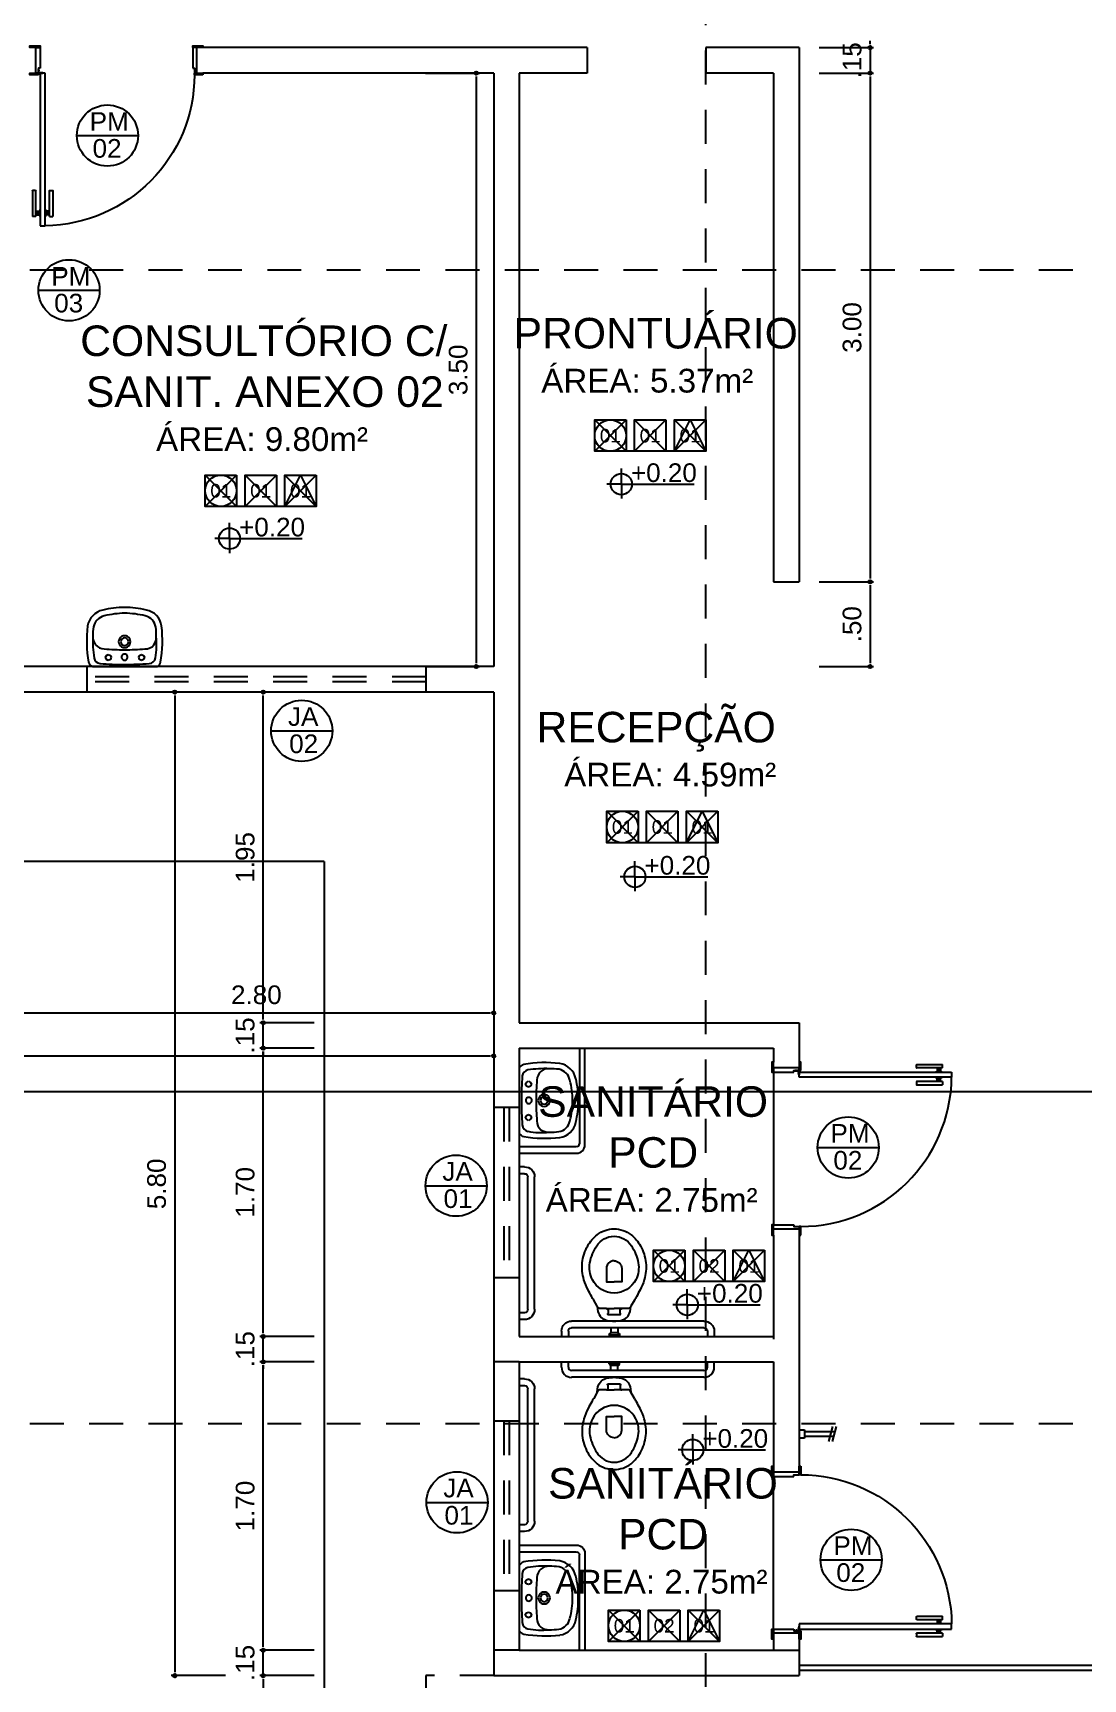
# Model space of a CAD drawing. Header units: millimetres. Extents: x 2125 to 3408, y 1171 to 1686.
# Drawn here: x 2437.74 to 2443.93, y 1439.18 to 1448.89 of the extents above; entities that cross this region are included whole.
import ezdxf
from ezdxf.enums import TextEntityAlignment as Align

# ---------------------------------------------------------------- set-up
doc = ezdxf.new("R2010")
doc.units = ezdxf.units.MM
doc.linetypes.add('CONTORNO_QUADRO_T', pattern=[0.35, 0.2, -0.15])
for name, color, linetype in [('at_Entity', 7, 'Continuous'), ('barras acess', 7, 'Continuous'), ('CALÇADA', 252, 'Continuous'), ('cotas', 7, 'Continuous'), ('ESQUADRIA', 3, 'Continuous'), ('ESQUADRIAS', 7, 'Continuous'), ('JANELA2', 1, 'Continuous'), ('Layout_Equipamentos', 7, 'Continuous'), ('linha de corte', 1, 'Continuous'), ('PAREDE', 4, 'Continuous'), ('SAN', 7, 'Continuous'), ('soleira piso', 7, 'Continuous'), ('TEXTO01', 7, 'Continuous'), ('TEXTO02', 3, 'Continuous'), ('TEXTO03', 2, 'Continuous'), ('TEXTO_ESP_FORRO', 62, 'Continuous'), ('TEXTO_ESP_PAREDES', 10, 'Continuous'), ('TEXTO_ESP_PISO', 150, 'Continuous')]:
    doc.layers.add(name, color=color, linetype=linetype)
doc.styles.add('ARIAL', font='sanss___.ttf')
doc.styles.add('ROMANS', font='arial.ttf')
doc.styles.get("Standard").update_dxf_attribs({"font": 'arial.ttf'})
doc.styles.add('TEXTO1', font='swissko.ttf', dxfattribs={"width": 0.6, "height": 0.1})
doc.dimstyles.new('ESCALA75', dxfattribs={"dimtxt": 0.11, "dimasz": 0.02, "dimexe": 0.02, "dimexo": 0.04, "dimgap": 0.05, "dimtad": 1, "dimzin": 4, "dimdsep": 46, "dimtxsty": 'ROMANS', "dimblk1": 'PPC', "dimblk2": 'PPC', "dimsah": 1, "dimcen": 0.02, "dimclrd": 7, "dimclre": 7, "dimclrt": 3, "dimazin": 1, "dimtfac": 1, "dimtix": 1, "dimtmove": 0, "dimatfit": 3, "dimldrblk": 'PPC', "dimfxl": 0, "dimtolj": 1, "dimtzin": 12, "dimarcsym": 0})

# ---------------------------------------------------------------- blocks, each defined once
blk = doc.blocks.new('P90_02')
at = {"layer": 'ESQUADRIAS', "color": 2}
for p, q in [((0.025, 0.075), (0.025, 0.975)), ((0.025, 0.975), (0.055, 0.975)), ((0.055, 0.975), (0.055, 0.075)), ((0.055, 0.075), (0.025, 0.075))]:
    blk.add_line(p, q, dxfattribs=at)
at = {"layer": 'ESQUADRIAS', "color": 3, "linetype": 'Continuous'}
for p, q in [((-0.02, 0.7698), (-0.02, 0.9215)), ((0, 0.9215), (0, 0.7698)), ((0.023, 0.88), (0.023, 0.92)), ((0.057, 0.88), (0.057, 0.92)), ((0.08, 0.9215), (0.08, 0.7698)), ((0.1, 0.7698), (0.1, 0.9215)), ((-0.0035, 0.7668), (-0.0175, 0.7668)), ((0.0835, 0.7668), (0.0975, 0.7668))]:
    blk.add_line(p, q, dxfattribs=at)
at = {"layer": 'ESQUADRIAS', "color": 3}
for p, q in [((0, 0.9215), (-0.02, 0.9215)), ((0, 0.91), (0.023, 0.91)), ((0, 0.9), (0.023, 0.9)), ((0, 0.89), (0.023, 0.89)), ((0.023, 0.92), (0.025, 0.92)), ((0.023, 0.88), (0.025, 0.88)), ((0.057, 0.92), (0.055, 0.92)), ((0.057, 0.88), (0.055, 0.88)), ((0.08, 0.91), (0.057, 0.91)), ((0.08, 0.9), (0.057, 0.9)), ((0.08, 0.89), (0.057, 0.89)), ((0.08, 0.9215), (0.1, 0.9215))]:
    blk.add_line(p, q, dxfattribs=at)
at = {"layer": 'ESQUADRIAS'}
for p, q in [((0.0165, 0.0585), (0.0165, 0.0615)), ((0.0315, 0.0735), (0.0285, 0.0735))]:
    blk.add_line(p, q, dxfattribs=at)
at = {"layer": 'ESQUADRIAS', "color": 3}
for points in [[(0.015, 0.085), (-0.035, 0.085), (-0.035, 0.075), (0.015, 0.075)], [(0.985, 0.085), (0.935, 0.085), (0.935, 0.075), (0.985, 0.075)], [(0.025, -0.075), (0, -0.075), (-0.035, -0.075), (-0.035, -0.085), (0.025, -0.085)], [(0.985, -0.075), (0.925, -0.075), (0.925, -0.085), (0.985, -0.085)]]:
    blk.add_lwpolyline(points, close=True, dxfattribs=at)
at = {"layer": 'ESQUADRIAS', "color": 2}
for points in [[(0.025, 0.045), (0.015, 0.045), (0.015, 0.075), (0, 0.075), (0, -0.075), (0.025, -0.075)], [(0.925, 0.045), (0.935, 0.045), (0.935, 0.075), (0.95, 0.075), (0.95, -0.075), (0.925, -0.075)]]:
    blk.add_lwpolyline(points, close=True, dxfattribs=at)
at = {"layer": 'ESQUADRIAS', "color": 1}
for points in [[(0.016, 0.0705, -0.236068), (0.015, 0.0725), (0.015, 0.07), (0.015, 0.05), (0.016, 0.05)], [(0.0195, 0.074, 0.236068), (0.0175, 0.075), (0.02, 0.075), (0.04, 0.075), (0.04, 0.074)]]:
    blk.add_lwpolyline(points, format="xyb", close=True, dxfattribs=at)
at = {"layer": 'ESQUADRIAS'}
for points in [[(0.0173, 0.0625), (0.0165, 0.0615), (0.016, 0.0615)], [(0.0173, 0.0575), (0.0165, 0.0585), (0.016, 0.0585)], [(0.0173, 0.0596), (0.0175, 0.0596), (0.0175, 0.0575), (0.0173, 0.0575), (0.0173, 0.0625), (0.0175, 0.0625), (0.0175, 0.0604), (0.0173, 0.0604)], [(0.0275, 0.0727), (0.0285, 0.0735), (0.0285, 0.074)], [(0.0304, 0.0727), (0.0304, 0.0725), (0.0325, 0.0725), (0.0325, 0.0727), (0.0275, 0.0727), (0.0275, 0.0725), (0.0296, 0.0725), (0.0296, 0.0727)], [(0.0325, 0.0727), (0.0315, 0.0735), (0.0315, 0.074)]]:
    blk.add_lwpolyline(points, dxfattribs=at)
at = {"layer": 'ESQUADRIAS', "color": 1}
blk.add_circle((0.0175, 0.0725), 0.0025, dxfattribs=at)
at = {"layer": 'ESQUADRIAS'}
blk.add_arc((0.0429, 0.083), 0.8921, 0.12949, 89.22311, dxfattribs=at)
at = {"layer": 'ESQUADRIAS', "color": 3, "linetype": 'Continuous'}
for centre, start, end in [((-0.017, 0.7698), 180, 260.53768), ((-0.003, 0.7698), 260.53768, 360), ((0.083, 0.7698), 180, 279.46232), ((0.097, 0.7698), 279.46232, 0)]:
    blk.add_arc(centre, 0.003, start, end, dxfattribs=at)
blk = doc.blocks.new('new block5')
at = {"layer": 'barras acess', "color": 0}
for p, q in [((-0.3905, 0.04), (0.3905, 0.04)), ((-0.3905, 0), (0.3905, 0)), ((-0.4517, -0.0201), (-0.4517, -0.0508)), ((-0.4117, -0.0201), (-0.4117, -0.0508)), ((0.4083, -0.0201), (0.4083, -0.0508)), ((0.4483, -0.0201), (0.4483, -0.0508))]:
    blk.add_line(p, q, dxfattribs=at)
for centre, radius, start, end in [((-0.3917, -0.02), 0.06, 88.8662, 180.13399), ((-0.3915, -0.0201), 0.0201, 87.11376, 179.94862), ((0.3905, -0.0177), 0.0579, 357.61855, 90.9862), ((0.3904, -0.0181), 0.0181, 353.53622, 89.50802)]:
    blk.add_arc(centre, radius, start, end, dxfattribs=at)
blk = doc.blocks.new('P-9-S')
at = {"layer": 'SAN'}
for points in [[(0.0994, -0.1428, -0.047116), (0.0993, -0.1423), (0.0948, -0.1131, 0.305161), (0.04, -0.06, 0.049506), (0, -0.056, 0.049506), (-0.04, -0.06, 0.305161), (-0.0948, -0.1131), (-0.0993, -0.1423, -0.047116), (-0.0994, -0.1428)], [(0.045, -0.13, -0.414214), (0.035, -0.12), (0.035, -0.107, -0.226163), (0.0376, -0.1016, 0.733322), (0.035, -0.095), (0, -0.095), (-0.035, -0.095, 0.733322), (-0.0376, -0.1016, -0.226163), (-0.035, -0.107), (-0.035, -0.12, -0.414214), (-0.045, -0.13)], [(0.045, -0.13), (0.0805, -0.13, -0.269143), (0.0978, -0.1401), (0.0994, -0.1428, 0.044891), (0.0997, -0.1433), (0.12, -0.18, -0.036783), (0.132, -0.2, -0.0196), (0.153, -0.24, -0.056836), (0.178, -0.3, -0.089116), (0.188, -0.4, -0.095425), (0.1555, -0.5, -0.091656), (0.1, -0.5655, -0.16072), (0, -0.6, -0.16072), (-0.1, -0.5655, -0.091656), (-0.1555, -0.5, -0.095425), (-0.188, -0.4, -0.089116), (-0.178, -0.3, -0.056836), (-0.153, -0.24, -0.0196), (-0.132, -0.2, -0.036783), (-0.12, -0.18), (-0.0997, -0.1433, 0.044891), (-0.0994, -0.1428), (-0.0978, -0.1401, -0.269143), (-0.0805, -0.13), (-0.045, -0.13)], [(0, -0.412, -0.394755), (-0.045, -0.368), (-0.045, -0.288), (0, -0.288)], [(0, -0.412, 0.394755), (0.045, -0.368), (0.045, -0.288), (0, -0.288)]]:
    blk.add_lwpolyline(points, format="xyb", dxfattribs=at)
for points in [[(-0.045, -0.13), (-0.0001, -0.13)], [(0.045, -0.13), (0.0001, -0.13)]]:
    blk.add_lwpolyline(points, dxfattribs=at)
blk.add_lwpolyline([(-0.128, -0.3, -0.278895), (0, -0.2215, -0.278895), (0.128, -0.3, -0.167831), (0.1425, -0.4, -0.098952), (0.102, -0.5, -0.247323), (0, -0.557, -0.247323), (-0.102, -0.5, -0.098952), (-0.1425, -0.4, -0.167831)], format="xyb", close=True, dxfattribs=at)
at = {"flags": 3}
blk.add_attdef('CODIGO', text='', height=0.024, dxfattribs=at).set_placement((0, 0), align=Align.MIDDLE)
blk = doc.blocks.new('new block6')
at = {"layer": 'at_Entity', "color": 0}
for p, q in [((-0.0318, -0.0106), (-0.0318, 0)), ((0.0299, -0.0085), (0.0299, 0)), ((0.0299, -0.0085), (-0.0318, -0.0085)), ((-0.0213, -0.0508), (-0.0213, -0.0212)), ((0.0187, -0.0212), (-0.0213, -0.0212)), ((0.0187, -0.0508), (0.0187, -0.0212))]:
    blk.add_line(p, q, dxfattribs=at)
for centre, radius, start, end in [((-0.0183, -0.0079), 0.0136, 186.96647, 257.5809), ((0.0161, -0.0076), 0.0138, 280.9359, 356.44432)]:
    blk.add_arc(centre, radius, start, end, dxfattribs=at)
blk = doc.blocks.new('new block7')
at = {"layer": 'Layout_Equipamentos'}
for p, q in [((0, 0.0508), (0.0317, 0.0508)), ((0.0317, 0), (0, 0)), ((0.0317, 0.0508), (0.0317, 0)), ((0.0317, 0.0402), (0.2116, 0.0402)), ((0.2053, 0.0106), (0.0317, 0.0106)), ((0.1756, -0.019), (0.1989, 0.0698)), ((0.1968, -0.019), (0.2201, 0.0698))]:
    blk.add_line(p, q, dxfattribs=at)
blk = doc.blocks.new('PPC')
at = {"color": 2}
blk.add_circle((0, 0), 0.5, dxfattribs=at)
blk = doc.blocks.new('*D873')
at = {"layer": 'cotas', "color": 7, "lineweight": -2, "transparency": 16777216}
for p, q in [((2439.0985, 1439.3706), (2439.0985, 1439.3906)), ((2439.3985, 1439.3506), (2439.0785, 1439.3506)), ((2439.0985, 1439.2006), (2439.0985, 1439.3506)), ((2439.3985, 1439.2006), (2439.0785, 1439.2006)), ((2439.0985, 1439.1806), (2439.0985, 1439.1606))]:
    blk.add_line(p, q, dxfattribs=at)
at = {"layer": 'DEFPOINTS', "color": 0, "transparency": 16777216}
for p in [(2439.0985, 1439.3506), (2440.1002, 1439.3506), (2439.9502, 1439.2006)]:
    blk.add_point(p, dxfattribs=at)
at = {"layer": 'cotas', "color": 7, "lineweight": -2, "transparency": 16777216, "xscale": 0.02, "yscale": 0.02, "zscale": 0.02}
for p, rotation in [((2439.0985, 1439.3506), 270), ((2439.0985, 1439.2006), 90)]:
    blk.add_blockref('PPC', p, dxfattribs=dict(at, rotation=rotation))
at = {"layer": 'cotas', "color": 3, "transparency": 16777216, "insert": (2438.9923, 1439.2756), "char_height": 0.11, "attachment_point": 5, "rotation": 90, "style": 'ROMANS'}
blk.add_mtext('\\A1;.15', dxfattribs=at)
blk = doc.blocks.new('*D877')
at = {"layer": 'cotas', "color": 7, "lineweight": -2, "transparency": 16777216}
for p, q in [((2437.6579, 1443.4088), (2437.6579, 1443.0888)), ((2440.4579, 1443.4088), (2440.4579, 1443.0888)), ((2437.6779, 1443.1088), (2440.4379, 1443.1088))]:
    blk.add_line(p, q, dxfattribs=at)
at = {"layer": 'DEFPOINTS', "color": 0, "transparency": 16777216}
for p in [(2437.6579, 1443.9117), (2440.4579, 1443.9117), (2440.4579, 1443.1088)]:
    blk.add_point(p, dxfattribs=at)
at = {"layer": 'cotas', "color": 7, "lineweight": -2, "transparency": 16777216, "xscale": 0.02, "yscale": 0.02, "zscale": 0.02, "rotation": 180}
blk.add_blockref('PPC', (2437.6579, 1443.1088), dxfattribs=at)
at = {"layer": 'cotas', "color": 7, "lineweight": -2, "transparency": 16777216, "xscale": 0.02, "yscale": 0.02, "zscale": 0.02}
blk.add_blockref('PPC', (2440.4579, 1443.1088), dxfattribs=at)
at = {"layer": 'cotas', "color": 3, "transparency": 16777216, "insert": (2439.0579, 1443.2149), "char_height": 0.11, "attachment_point": 5, "style": 'ROMANS'}
blk.add_mtext('\\A1;2.80', dxfattribs=at)
blk = doc.blocks.new('*D879')
at = {"layer": 'cotas', "color": 7, "lineweight": -2, "transparency": 16777216}
for p, q in [((2430.3079, 1443.1551), (2430.3079, 1442.8351)), ((2440.4579, 1443.1551), (2440.4579, 1442.8351)), ((2430.3279, 1442.8551), (2440.4379, 1442.8551))]:
    blk.add_line(p, q, dxfattribs=at)
at = {"layer": 'DEFPOINTS', "color": 0, "transparency": 16777216}
for p in [(2430.3079, 1443.7617), (2440.4579, 1443.7617), (2440.4579, 1442.8551)]:
    blk.add_point(p, dxfattribs=at)
at = {"layer": 'cotas', "color": 7, "lineweight": -2, "transparency": 16777216, "xscale": 0.02, "yscale": 0.02, "zscale": 0.02, "rotation": 180}
blk.add_blockref('PPC', (2430.3079, 1442.8551), dxfattribs=at)
at = {"layer": 'cotas', "color": 7, "lineweight": -2, "transparency": 16777216, "xscale": 0.02, "yscale": 0.02, "zscale": 0.02}
blk.add_blockref('PPC', (2440.4579, 1442.8551), dxfattribs=at)
at = {"layer": 'cotas', "color": 3, "transparency": 16777216, "insert": (2435.3829, 1442.9613), "char_height": 0.11, "attachment_point": 5, "style": 'ROMANS'}
blk.add_mtext('\\A1;10.15', dxfattribs=at)
blk = doc.blocks.new('*D880')
at = {"layer": 'cotas', "color": 7, "lineweight": -2, "transparency": 16777216}
for p, q in [((2438.8763, 1445.0006), (2438.5563, 1445.0006)), ((2438.5763, 1444.9806), (2438.5763, 1439.2206)), ((2438.8763, 1439.2006), (2438.5563, 1439.2006))]:
    blk.add_line(p, q, dxfattribs=at)
at = {"layer": 'DEFPOINTS', "color": 0, "transparency": 16777216}
for p in [(2439.6357, 1445.0006), (2438.5763, 1439.2006), (2439.6357, 1439.2006)]:
    blk.add_point(p, dxfattribs=at)
at = {"layer": 'cotas', "color": 7, "lineweight": -2, "transparency": 16777216, "xscale": 0.02, "yscale": 0.02, "zscale": 0.02}
for p, rotation in [((2438.5763, 1445.0006), 90), ((2438.5763, 1439.2006), 270)]:
    blk.add_blockref('PPC', p, dxfattribs=dict(at, rotation=rotation))
at = {"layer": 'cotas', "color": 3, "transparency": 16777216, "insert": (2438.4701, 1442.1006), "char_height": 0.11, "attachment_point": 5, "rotation": 90, "style": 'ROMANS'}
blk.add_mtext('\\A1;5.80', dxfattribs=at)
blk = doc.blocks.new('*D933')
at = {"layer": 'DEFPOINTS', "color": 0, "transparency": 16777216}
for p in [(2435.7415, 1448.6506), (2435.7415, 1445.1506), (2440.3547, 1445.1506)]:
    blk.add_point(p, dxfattribs=at)
at = {"layer": 'Layout_Equipamentos', "color": 7, "lineweight": -2, "transparency": 16777216}
for p, q in [((2440.0547, 1448.6506), (2440.3747, 1448.6506)), ((2440.3547, 1448.6306), (2440.3547, 1445.1706)), ((2440.0547, 1445.1506), (2440.3747, 1445.1506))]:
    blk.add_line(p, q, dxfattribs=at)
at = {"layer": 'Layout_Equipamentos', "color": 7, "lineweight": -2, "transparency": 16777216, "xscale": 0.02, "yscale": 0.02, "zscale": 0.02}
for p, rotation in [((2440.3547, 1448.6506), 90), ((2440.3547, 1445.1506), 270)]:
    blk.add_blockref('PPC', p, dxfattribs=dict(at, rotation=rotation))
at = {"layer": 'Layout_Equipamentos', "color": 3, "transparency": 16777216, "insert": (2440.2485, 1446.9006), "char_height": 0.11, "attachment_point": 5, "rotation": 90, "style": 'ROMANS'}
blk.add_mtext('\\A1;3.50', dxfattribs=at)
blk = doc.blocks.new('new block8')
at = {"layer": 'at_Entity', "color": 0}
for p, q in [((0, 0), (-0.3388, 0)), ((0, 0.04), (-0.3372, 0.04))]:
    blk.add_line(p, q, dxfattribs=at)
at = {"layer": 'at_Entity', "color": 7}
for p, q in [((-0.3872, -0.01), (-0.3872, -0.58)), ((-0.3555, -0.58), (-0.3555, -0.0169))]:
    blk.add_line(p, q, dxfattribs=at)
at = {"layer": 'at_Entity'}
blk.add_arc((-0.3372, -0.01), 0.05, 90, 180, dxfattribs=at)
at = {"layer": 'at_Entity', "color": 7}
blk.add_arc((-0.3383, -0.0172), 0.0172, 91.789, 179.08861, dxfattribs=at)
blk = doc.blocks.new('new block12')
at = {"layer": 'at_Entity', "color": 0}
for p, q in [((-0.1904, 0), (0, 0)), ((-0.1143, 0.055), (-0.1079, 0.0656)), ((-0.1079, 0.0423), (-0.1143, 0.055)), ((-0.1079, 0.0656), (-0.0973, 0.0719)), ((-0.0973, 0.036), (-0.1079, 0.0423)), ((-0.0973, 0.0719), (-0.0846, 0.0656)), ((-0.0846, 0.0423), (-0.0973, 0.036)), ((-0.0846, 0.0656), (-0.0804, 0.055)), ((-0.0804, 0.055), (-0.0846, 0.0423)), ((-0.0635, 0), (0.1248, 0)), ((0, 0), (0.1926, 0)), ((0.0825, 0.055), (0.0868, 0.0656)), ((0.0868, 0.0423), (0.0825, 0.055)), ((0.0868, 0.0656), (0.0995, 0.0719)), ((0.0995, 0.036), (0.0868, 0.0423)), ((0.0995, 0.0719), (0.11, 0.0656)), ((0.11, 0.0423), (0.0995, 0.036)), ((0.11, 0.0656), (0.1164, 0.055)), ((0.1164, 0.055), (0.11, 0.0423))]:
    blk.add_line(p, q, dxfattribs=at)
for centre, radius, start, end in [((-0.1037, 0.2192), 0.1175, 102.51398, 169.94425), ((-0.1021, 0.2163), 0.0847, 102.94607, 167.28087), ((-0.0119, -0.1249), 0.4735, 88.69805, 104.42194), ((0.0138, -0.2613), 0.5766, 91.35244, 103.5038), ((0.0099, -0.1255), 0.4741, 75.63679, 91.34148), ((-0.0133, -0.2572), 0.5725, 76.4579, 88.69664), ((0.1052, 0.222), 0.0784, 8.41938, 78.38368), ((0.1075, 0.2249), 0.1107, 7.71962, 79.59246), ((0.5296, 0.1532), 0.7539, 173.41338, 189.69292), ((0.1228, 0.188), 0.311, 171.32208, 181.82646), ((-0.1329, 0.1882), 0.3189, 357.99462, 8.16964), ((-0.5309, 0.1535), 0.7531, 350.27914, 6.57653), ((0.4249, 0.1494), 0.6136, 177.32306, 189.24154), ((-0.1166, 0.1739), 0.0716, 176.60246, 219.59969), ((-0.1209, 0.1714), 0.0667, 220.34381, 269.44866), ((0.0021, 1.5743), 1.4748, 265.18956, 269.93912), ((-0.0011, 0.1471), 0.0349, 150.00315, 209.99685), ((-0.0011, 0.1471), 0.0349, 90, 149.99293), ((-0.0011, 0.1471), 0.0349, 209.99676, 269.99928), ((-0.0011, 0.1471), 0.0222, 90, 180), ((-0.0011, 0.1471), 0.0222, 180, 270), ((-0.0011, 0.1471), 0.0349, 29.99676, 89.99928), ((-0.0011, 0.1471), 0.0222, 360, 90), ((-0.0011, 0.1471), 0.0222, 270.00968, 360), ((-0.0011, 0.1471), 0.0349, 270, 329.99293), ((-0.001, 1.4521), 1.3526, 270.02076, 275.09507), ((-0.0011, 0.1471), 0.0349, 330.00315, 29.99685), ((0.1226, 0.1679), 0.0631, 266.77318, 320.7547), ((0.1078, 0.1732), 0.0781, 324.65246, 2.83944), ((-0.2623, 0.1317), 0.4504, 349.78202, 5.79718), ((-0.1647, 0.0446), 0.0522, 200.54167, 238.93005), ((-0.1427, 0.0567), 0.0385, 188.75581, 265.61268), ((-0.0074, 1.7284), 1.7156, 265.3753, 270.21026), ((-0.0011, 0.0561), 0.018, 150.01278, 209.98722), ((-0.0011, 0.0561), 0.018, 90, 150.03984), ((-0.0011, 0.0561), 0.018, 210.01908, 270.03665), ((-0.001, 0.0561), 0.018, 30.01908, 90.03665), ((-0.0011, 0.0561), 0.018, 270, 330.03984), ((-0.0011, 1.8918), 1.879, 270, 274.41438), ((-0.0011, 0.0561), 0.018, 330.01278, 29.98722), ((0.1414, 0.0585), 0.0402, 273.11398, 350.39284), ((0.1736, 0.034), 0.0386, 297.86727, 348.56925)]:
    blk.add_arc(centre, radius, start, end, dxfattribs=at)
blk = doc.blocks.new('Esp_Pis_Par_For_Esc100')
at = {"layer": 'DEFPOINTS'}
for p, q in [((0, 0.37), (0.37, 0)), ((0.37, 0.37), (0, 0)), ((0.47, 0.37), (0.84, 0)), ((0.84, 0.37), (0.47, 0)), ((0.94, 0.37), (1.31, 0)), ((1.31, 0.37), (0.94, 0)), ((0.47, 0), (0.37, 0)), ((0.94, 0), (0.84, 0))]:
    blk.add_line(p, q, dxfattribs=at)
for points in [[(0.37, 0.37), (0.37, 0), (0, 0), (0, 0.37)], [(1.31, 0.37), (1.31, 0), (0.94, 0), (0.94, 0.37)]]:
    blk.add_lwpolyline(points, close=True, dxfattribs=at)
at = {"layer": 'TEXTO_ESP_FORRO'}
blk.add_lwpolyline([(0.94, 0), (1.125, 0.37), (1.31, 0)], close=True, dxfattribs=at)
at = {"layer": 'TEXTO_ESP_PAREDES'}
blk.add_lwpolyline([(0.84, 0.37), (0.84, 0), (0.47, 0), (0.47, 0.37)], close=True, dxfattribs=at)
at = {"layer": 'TEXTO_ESP_PISO'}
blk.add_circle((0.185, 0.185), 0.185, dxfattribs=at)
at = {"layer": 'TEXTO_ESP_FORRO', "color": 3, "linetype": 'ByBlock', "style": 'ARIAL', "text_generation_flag": 6}
blk.add_attdef('FOR', text='', height=0.16, rotation=180, dxfattribs=at).set_placement((1.125, 0.185), align=Align.MIDDLE_CENTER)
at = {"layer": 'TEXTO_ESP_PAREDES', "color": 3, "linetype": 'ByBlock', "ltscale": 0.0001, "style": 'ARIAL', "text_generation_flag": 6}
blk.add_attdef('PAR', text='', height=0.16, rotation=180, dxfattribs=at).set_placement((0.655, 0.185), align=Align.MIDDLE_CENTER)
at = {"layer": 'TEXTO_ESP_PISO', "color": 3, "linetype": 'ByBlock', "style": 'ARIAL', "text_generation_flag": 6}
blk.add_attdef('PIS', text='', height=0.16, rotation=180, dxfattribs=at).set_placement((0.185, 0.185), align=Align.MIDDLE_CENTER)
blk = doc.blocks.new('*D940')
at = {"layer": 'cotas', "color": 7, "lineweight": -2, "transparency": 16777216}
for p, q in [((2439.3985, 1439.2006), (2439.0785, 1439.2006)), ((2439.0985, 1439.1806), (2439.0985, 1438.0206)), ((2439.3985, 1438.0006), (2439.0785, 1438.0006))]:
    blk.add_line(p, q, dxfattribs=at)
at = {"layer": 'DEFPOINTS', "color": 0, "transparency": 16777216}
for p in [(2440.4579, 1439.2006), (2439.0985, 1438.0006), (2440.4579, 1438.0006)]:
    blk.add_point(p, dxfattribs=at)
at = {"layer": 'cotas', "color": 7, "lineweight": -2, "transparency": 16777216, "xscale": 0.02, "yscale": 0.02, "zscale": 0.02}
for p, rotation in [((2439.0985, 1439.2006), 90), ((2439.0985, 1438.0006), 270)]:
    blk.add_blockref('PPC', p, dxfattribs=dict(at, rotation=rotation))
at = {"layer": 'cotas', "color": 3, "transparency": 16777216, "insert": (2438.9923, 1438.6006), "char_height": 0.11, "attachment_point": 5, "rotation": 90, "style": 'ROMANS'}
blk.add_mtext('\\A1;1.20', dxfattribs=at)
blk = doc.blocks.new('*D965')
at = {"layer": 'cotas', "color": 7, "lineweight": -2, "transparency": 16777216}
for p, q in [((2416.6079, 1442.9462), (2416.6079, 1442.6262)), ((2416.6279, 1442.6462), (2475.5279, 1442.6462)), ((2475.5479, 1442.3462), (2475.5479, 1442.6662))]:
    blk.add_line(p, q, dxfattribs=at)
at = {"layer": 'DEFPOINTS', "color": 0, "transparency": 16777216}
for p in [(2416.6079, 1445.0006), (2475.5479, 1442.6462), (2475.5479, 1439.2006)]:
    blk.add_point(p, dxfattribs=at)
at = {"layer": 'cotas', "color": 7, "lineweight": -2, "transparency": 16777216, "xscale": 0.02, "yscale": 0.02, "zscale": 0.02, "rotation": 180}
blk.add_blockref('PPC', (2416.6079, 1442.6462), dxfattribs=at)
at = {"layer": 'cotas', "color": 7, "lineweight": -2, "transparency": 16777216, "xscale": 0.02, "yscale": 0.02, "zscale": 0.02}
blk.add_blockref('PPC', (2475.5479, 1442.6462), dxfattribs=at)
at = {"layer": 'cotas', "color": 3, "transparency": 16777216, "insert": (2446.0779, 1442.7524), "char_height": 0.11, "attachment_point": 5, "style": 'ROMANS'}
blk.add_mtext('\\A1;58.94', dxfattribs=at)
blk = doc.blocks.new('*D977')
at = {"layer": 'cotas', "color": 7, "lineweight": -2, "transparency": 16777216}
for p, q in [((2439.3985, 1441.0506), (2439.0785, 1441.0506)), ((2439.0985, 1439.3706), (2439.0985, 1441.0306)), ((2439.3985, 1439.3506), (2439.0785, 1439.3506))]:
    blk.add_line(p, q, dxfattribs=at)
at = {"layer": 'DEFPOINTS', "color": 0, "transparency": 16777216}
for p in [(2439.0985, 1441.0506), (2440.6079, 1441.0506), (2440.6079, 1439.3506)]:
    blk.add_point(p, dxfattribs=at)
at = {"layer": 'cotas', "color": 7, "lineweight": -2, "transparency": 16777216, "xscale": 0.02, "yscale": 0.02, "zscale": 0.02}
for p, rotation in [((2439.0985, 1441.0506), 90), ((2439.0985, 1439.3506), 270)]:
    blk.add_blockref('PPC', p, dxfattribs=dict(at, rotation=rotation))
at = {"layer": 'cotas', "color": 3, "transparency": 16777216, "insert": (2438.9923, 1440.2006), "char_height": 0.11, "attachment_point": 5, "rotation": 90, "style": 'ROMANS'}
blk.add_mtext('\\A1;1.70', dxfattribs=at)
blk = doc.blocks.new('*D978')
at = {"layer": 'cotas', "color": 7, "lineweight": -2, "transparency": 16777216}
for p, q in [((2439.0985, 1441.2206), (2439.0985, 1441.2406)), ((2439.3985, 1441.2006), (2439.0785, 1441.2006)), ((2439.0985, 1441.0506), (2439.0985, 1441.2006)), ((2439.3985, 1441.0506), (2439.0785, 1441.0506)), ((2439.0985, 1441.0306), (2439.0985, 1441.0106))]:
    blk.add_line(p, q, dxfattribs=at)
at = {"layer": 'DEFPOINTS', "color": 0, "transparency": 16777216}
for p in [(2439.0985, 1441.2006), (2440.6079, 1441.2006), (2440.6079, 1441.0506)]:
    blk.add_point(p, dxfattribs=at)
at = {"layer": 'cotas', "color": 7, "lineweight": -2, "transparency": 16777216, "xscale": 0.02, "yscale": 0.02, "zscale": 0.02}
for p, rotation in [((2439.0985, 1441.2006), 270), ((2439.0985, 1441.0506), 90)]:
    blk.add_blockref('PPC', p, dxfattribs=dict(at, rotation=rotation))
at = {"layer": 'cotas', "color": 3, "transparency": 16777216, "insert": (2438.9923, 1441.1256), "char_height": 0.11, "attachment_point": 5, "rotation": 90, "style": 'ROMANS'}
blk.add_mtext('\\A1;.15', dxfattribs=at)
blk = doc.blocks.new('*D979')
at = {"layer": 'cotas', "color": 7, "lineweight": -2, "transparency": 16777216}
for p, q in [((2439.3985, 1442.9006), (2439.0785, 1442.9006)), ((2439.0985, 1441.2206), (2439.0985, 1442.8806)), ((2439.3985, 1441.2006), (2439.0785, 1441.2006))]:
    blk.add_line(p, q, dxfattribs=at)
at = {"layer": 'DEFPOINTS', "color": 0, "transparency": 16777216}
for p in [(2439.0985, 1442.9006), (2440.6079, 1442.9006), (2440.6079, 1441.2006)]:
    blk.add_point(p, dxfattribs=at)
at = {"layer": 'cotas', "color": 7, "lineweight": -2, "transparency": 16777216, "xscale": 0.02, "yscale": 0.02, "zscale": 0.02}
for p, rotation in [((2439.0985, 1442.9006), 90), ((2439.0985, 1441.2006), 270)]:
    blk.add_blockref('PPC', p, dxfattribs=dict(at, rotation=rotation))
at = {"layer": 'cotas', "color": 3, "transparency": 16777216, "insert": (2438.9923, 1442.0506), "char_height": 0.11, "attachment_point": 5, "rotation": 90, "style": 'ROMANS'}
blk.add_mtext('\\A1;1.70', dxfattribs=at)
blk = doc.blocks.new('*D980')
at = {"layer": 'cotas', "color": 7, "lineweight": -2, "transparency": 16777216}
for p, q in [((2439.0985, 1443.0706), (2439.0985, 1443.0906)), ((2439.3985, 1443.0506), (2439.0785, 1443.0506)), ((2439.0985, 1442.9006), (2439.0985, 1443.0506)), ((2439.3985, 1442.9006), (2439.0785, 1442.9006)), ((2439.0985, 1442.8806), (2439.0985, 1442.8606))]:
    blk.add_line(p, q, dxfattribs=at)
at = {"layer": 'DEFPOINTS', "color": 0, "transparency": 16777216}
for p in [(2439.0985, 1443.0506), (2440.6079, 1443.0506), (2440.6079, 1442.9006)]:
    blk.add_point(p, dxfattribs=at)
at = {"layer": 'cotas', "color": 7, "lineweight": -2, "transparency": 16777216, "xscale": 0.02, "yscale": 0.02, "zscale": 0.02}
for p, rotation in [((2439.0985, 1443.0506), 270), ((2439.0985, 1442.9006), 90)]:
    blk.add_blockref('PPC', p, dxfattribs=dict(at, rotation=rotation))
at = {"layer": 'cotas', "color": 3, "transparency": 16777216, "insert": (2438.9923, 1442.9756), "char_height": 0.11, "attachment_point": 5, "rotation": 90, "style": 'ROMANS'}
blk.add_mtext('\\A1;.15', dxfattribs=at)
blk = doc.blocks.new('new block4')
at = {"layer": 'TEXTO01'}
h = blk.add_hatch(dxfattribs=at)
h.set_pattern_fill('ANGLE', color=256)
h.set_pattern_definition([(0, (-2260.456, -913.906), (0, 6.985), [5.08, -1.905]), (90, (-2260.456, -913.906), (-6.985, 4e-16), [5.08, -1.905])])
h.paths.add_polyline_path([(0, 0), (0, -0.0624, 0.414214), (0.0624, 0)])
h.paths.add_polyline_path([(0, 0), (0, 0.0624, 0.414214), (-0.0624, 0)])
for q in [(-0.0862, 0), (0, 0.093), (0.4292, 0), (0, -0.0852)]:
    blk.add_line((0, 0), q, dxfattribs=at)
blk.add_circle((0, 0), 0.0624, dxfattribs=at)
blk = doc.blocks.new('*D922')
at = {"color": 7, "lineweight": -2, "transparency": 16777216}
for p, q in [((2439.3985, 1445.0006), (2439.0785, 1445.0006)), ((2439.0985, 1443.0706), (2439.0985, 1444.9806)), ((2439.3985, 1443.0506), (2439.0785, 1443.0506))]:
    blk.add_line(p, q, dxfattribs=at)
at = {"layer": 'DEFPOINTS', "color": 0, "transparency": 16777216}
for p in [(2439.0985, 1445.0006), (2440.6079, 1445.0006), (2440.6079, 1443.0506)]:
    blk.add_point(p, dxfattribs=at)
at = {"color": 7, "lineweight": -2, "transparency": 16777216, "xscale": 0.02, "yscale": 0.02, "zscale": 0.02}
for p, rotation in [((2439.0985, 1445.0006), 90), ((2439.0985, 1443.0506), 270)]:
    blk.add_blockref('PPC', p, dxfattribs=dict(at, rotation=rotation))
at = {"color": 3, "transparency": 16777216, "insert": (2438.9923, 1444.0256), "char_height": 0.11, "attachment_point": 5, "rotation": 90, "style": 'ROMANS'}
blk.add_mtext('\\A1;1.95', dxfattribs=at)
blk = doc.blocks.new('*D923')
at = {"color": 7, "lineweight": -2, "transparency": 16777216}
for p, q in [((2442.3772, 1448.8006), (2442.6972, 1448.8006)), ((2442.6772, 1448.8206), (2442.6772, 1448.8406)), ((2442.6772, 1448.8006), (2442.6772, 1448.6506)), ((2442.3772, 1448.6506), (2442.6972, 1448.6506)), ((2442.6772, 1448.6306), (2442.6772, 1448.6106))]:
    blk.add_line(p, q, dxfattribs=at)
at = {"layer": 'DEFPOINTS', "color": 0, "transparency": 16777216}
for p in [(2442.2579, 1448.8006), (2442.1079, 1448.6506), (2442.6772, 1448.6506)]:
    blk.add_point(p, dxfattribs=at)
at = {"color": 7, "lineweight": -2, "transparency": 16777216, "xscale": 0.02, "yscale": 0.02, "zscale": 0.02}
for p, rotation in [((2442.6772, 1448.8006), 270), ((2442.6772, 1448.6506), 90)]:
    blk.add_blockref('PPC', p, dxfattribs=dict(at, rotation=rotation))
at = {"color": 3, "transparency": 16777216, "insert": (2442.571, 1448.7256), "char_height": 0.11, "attachment_point": 5, "rotation": 90, "style": 'ROMANS'}
blk.add_mtext('\\A1;.15', dxfattribs=at)
blk = doc.blocks.new('*D924')
at = {"color": 7, "lineweight": -2, "transparency": 16777216}
for p, q in [((2442.3772, 1448.6506), (2442.6972, 1448.6506)), ((2442.6772, 1448.6306), (2442.6772, 1445.6706)), ((2442.3772, 1445.6506), (2442.6972, 1445.6506))]:
    blk.add_line(p, q, dxfattribs=at)
at = {"layer": 'DEFPOINTS', "color": 0, "transparency": 16777216}
for p in [(2442.1079, 1448.6506), (2442.2579, 1445.6506), (2442.6772, 1445.6506)]:
    blk.add_point(p, dxfattribs=at)
at = {"color": 7, "lineweight": -2, "transparency": 16777216, "xscale": 0.02, "yscale": 0.02, "zscale": 0.02}
for p, rotation in [((2442.6772, 1448.6506), 90), ((2442.6772, 1445.6506), 270)]:
    blk.add_blockref('PPC', p, dxfattribs=dict(at, rotation=rotation))
at = {"color": 3, "transparency": 16777216, "insert": (2442.571, 1447.1506), "char_height": 0.11, "attachment_point": 5, "rotation": 90, "style": 'ROMANS'}
blk.add_mtext('\\A1;3.00', dxfattribs=at)
blk = doc.blocks.new('*D925')
at = {"color": 7, "lineweight": -2, "transparency": 16777216}
for p, q in [((2442.3772, 1445.6506), (2442.6972, 1445.6506)), ((2442.6772, 1445.6306), (2442.6772, 1445.1706)), ((2442.3772, 1445.1506), (2442.6972, 1445.1506))]:
    blk.add_line(p, q, dxfattribs=at)
at = {"layer": 'DEFPOINTS', "color": 0, "transparency": 16777216}
for p in [(2442.2579, 1445.6506), (2440.4579, 1445.1506), (2442.6772, 1445.1506)]:
    blk.add_point(p, dxfattribs=at)
at = {"color": 7, "lineweight": -2, "transparency": 16777216, "xscale": 0.02, "yscale": 0.02, "zscale": 0.02}
for p, rotation in [((2442.6772, 1445.6506), 90), ((2442.6772, 1445.1506), 270)]:
    blk.add_blockref('PPC', p, dxfattribs=dict(at, rotation=rotation))
at = {"color": 3, "transparency": 16777216, "insert": (2442.571, 1445.4006), "char_height": 0.11, "attachment_point": 5, "rotation": 90, "style": 'ROMANS'}
blk.add_mtext('\\A1;.50', dxfattribs=at)

msp = doc.modelspace()

# ---------------------------------------------------------------- linework, layer by layer
for p, q in [((2440.6079, 1441.0506), (2440.4579, 1441.0506)), ((2440.6079, 1439.3506), (2440.4579, 1439.3506)), ((2442.1079, 1439.3506), (2442.2579, 1439.3506)), ((2442.2579, 1439.2622), (2449.4579, 1439.2622)), ((2442.2579, 1439.2322), (2449.4579, 1439.2322))]:
    msp.add_line(p, q)
at = {"layer": 'CALÇADA', "linetype": 'Continuous'}
for q in [(2433.1079, 1444.0006), (2439.4579, 1438.0006)]:
    msp.add_line((2439.4579, 1444.0006), q, dxfattribs=at)
at = {"layer": 'ESQUADRIA', "linetype": 'CONTORNO_QUADRO_T'}
for p, q in [((2440.0579, 1445.0906), (2438.0579, 1445.0906)), ((2440.0579, 1445.0606), (2438.0579, 1445.0606)), ((2440.5179, 1442.5506), (2440.5179, 1441.5473)), ((2440.5479, 1442.5506), (2440.5479, 1441.5473)), ((2440.5179, 1440.7006), (2440.5179, 1439.7006)), ((2440.5479, 1440.7006), (2440.5479, 1439.7006))]:
    msp.add_line(p, q, dxfattribs=at)
at = {"layer": 'JANELA2'}
for p, q in [((2438.0579, 1445.1506), (2438.0579, 1445.0006)), ((2440.0579, 1445.1506), (2440.0579, 1445.0006)), ((2440.6079, 1442.5506), (2440.4579, 1442.5506)), ((2440.6079, 1441.5473), (2440.4579, 1441.5473)), ((2440.6079, 1440.7006), (2440.4579, 1440.7006)), ((2440.6079, 1439.7006), (2440.4579, 1439.7006))]:
    msp.add_line(p, q, dxfattribs=at)
at = {"layer": 'linha de corte', "linetype": 'CONTORNO_QUADRO_T'}
for p, q in [((2441.7079, 1432.1341), (2441.7079, 1458.3589)), ((2477.4728, 1447.4882), (2412.8958, 1447.4882)), ((2477.4728, 1440.6864), (2412.8958, 1440.6864))]:
    msp.add_line(p, q, dxfattribs=at)
at = {"layer": 'linha de corte', "color": 2, "linetype": 'CONTORNO_QUADRO_T'}
for p, q in [((2440.0579, 1439.2006), (2440.0579, 1436.6006)), ((2440.4579, 1439.2006), (2440.0579, 1439.2006))]:
    msp.add_line(p, q, dxfattribs=at)
at = {"layer": 'PAREDE', "linetype": 'Continuous'}
for p, q in [((2437.7829, 1448.8006), (2437.7579, 1448.8006)), ((2438.7079, 1448.8006), (2438.6829, 1448.8006)), ((2441.0079, 1448.8006), (2438.7429, 1448.8006)), ((2441.0079, 1448.8006), (2441.0079, 1448.6506)), ((2441.7079, 1448.8006), (2441.7079, 1448.6506)), ((2442.2579, 1448.8006), (2441.7079, 1448.8006)), ((2442.2579, 1448.8006), (2442.2579, 1445.6506)), ((2437.8129, 1448.6506), (2437.7579, 1448.6506)), ((2438.7079, 1448.6506), (2438.6929, 1448.6506)), ((2440.4579, 1448.6506), (2438.7429, 1448.6506)), ((2440.4579, 1448.6506), (2440.4579, 1445.1506)), ((2440.6079, 1448.6506), (2440.6079, 1443.0506)), ((2441.0079, 1448.6506), (2440.6079, 1448.6506)), ((2442.1079, 1448.6506), (2441.7079, 1448.6506)), ((2442.1079, 1448.6506), (2442.1079, 1445.6506)), ((2442.1079, 1445.6506), (2442.2579, 1445.6506)), ((2440.4579, 1445.1506), (2437.6579, 1445.1506)), ((2440.4579, 1445.0006), (2430.3079, 1445.0006)), ((2440.4579, 1445.0006), (2440.4579, 1439.2006)), ((2442.2579, 1443.0506), (2442.2579, 1442.819)), ((2440.6079, 1442.9006), (2440.6079, 1441.2006)), ((2442.1079, 1442.9006), (2442.1079, 1442.819)), ((2442.1079, 1441.799), (2442.1079, 1441.184)), ((2442.2579, 1441.799), (2442.2579, 1440.4356)), ((2440.6079, 1441.0506), (2440.6079, 1439.3506)), ((2442.1079, 1441.0506), (2442.1079, 1440.4356)), ((2442.1079, 1439.4156), (2442.1079, 1439.3506)), ((2442.2579, 1439.4156), (2442.2579, 1439.2006))]:
    msp.add_line(p, q, dxfattribs=at)
at = {"layer": 'PAREDE'}
for p, q in [((2440.6079, 1443.0506), (2442.2579, 1443.0506)), ((2440.6079, 1442.9006), (2442.1079, 1442.9006)), ((2440.6079, 1441.2006), (2442.1079, 1441.2006)), ((2440.6079, 1441.0506), (2442.1079, 1441.0506)), ((2440.6079, 1439.3506), (2442.1079, 1439.3506)), ((2440.4579, 1439.2006), (2442.2579, 1439.2006))]:
    msp.add_line(p, q, dxfattribs=at)
at = {"layer": 'soleira piso'}
for p, q in [((2442.1079, 1442.759), (2442.1079, 1441.859)), ((2442.1079, 1439.4756), (2442.1079, 1440.3756))]:
    msp.add_line(p, q, dxfattribs=at)
at = {"layer": 'TEXTO01'}
for p, q in [((2437.9994, 1448.2823), (2438.3602, 1448.2823)), ((2437.7731, 1447.3698), (2438.1339, 1447.3698)), ((2439.1453, 1444.7719), (2439.5061, 1444.7719)), ((2442.3676, 1442.3151), (2442.7284, 1442.3151)), ((2440.0556, 1442.0895), (2440.4163, 1442.0895)), ((2440.0611, 1440.2224), (2440.4219, 1440.2224)), ((2442.3851, 1439.8838), (2442.7458, 1439.8838))]:
    msp.add_line(p, q, dxfattribs=at)
for centre in [(2438.1798, 1448.2823), (2437.9535, 1447.3698), (2439.3257, 1444.7719), (2442.548, 1442.3151), (2440.2359, 1442.0895), (2440.2415, 1440.2224), (2442.5654, 1439.8838)]:
    msp.add_circle(centre, 0.1804, dxfattribs=at)

# ---------------------------------------------------------------- block references
at = {"layer": 'barras acess', "xscale": -1, "rotation": 270}
for p in [(2440.6587, 1441.7522), (2440.6587, 1440.5022)]:
    msp.add_blockref('new block5', p, dxfattribs=at)
at = {"layer": 'barras acess', "xscale": -1}
msp.add_blockref('new block5', (2441.3062, 1441.2513), dxfattribs=at)
at = {"layer": 'barras acess', "rotation": 180}
msp.add_blockref('new block5', (2441.3062, 1440.9998), dxfattribs=at)
at = {"layer": 'ESQUADRIAS', "xscale": -1}
for p, rotation in [((2437.7579, 1448.7256), 180), ((2442.1829, 1439.4506), 270)]:
    msp.add_blockref('P90_02', p, dxfattribs=dict(at, rotation=rotation))
at = {"layer": 'ESQUADRIAS', "rotation": 270}
msp.add_blockref('P90_02', (2442.1829, 1442.784), dxfattribs=at)
at = {"layer": 'Layout_Equipamentos'}
for name, p in [('new block12', (2438.2819, 1445.1506)), ('new block6', (2441.1703, 1441.0506)), ('new block7', (2442.2579, 1440.6))]:
    msp.add_blockref(name, p, dxfattribs=at)
for name, p, rotation in [('new block8', (2440.6079, 1442.3206), 180), ('new block12', (2440.6079, 1442.5913), 270), ('P-9-S', (2441.1673, 1441.2353), 180), ('new block12', (2440.6079, 1439.6575), 270)]:
    msp.add_blockref(name, p, dxfattribs=dict(at, rotation=rotation))
at = {"layer": 'Layout_Equipamentos', "xscale": -1, "rotation": 180}
msp.add_blockref('new block6', (2441.1703, 1441.2006), dxfattribs=at)
at = {"layer": 'Layout_Equipamentos', "xscale": -1}
for name, p in [('P-9-S', (2441.1673, 1441.0158)), ('new block8', (2440.6079, 1439.9306))]:
    msp.add_blockref(name, p, dxfattribs=at)
at = {"layer": 'TEXTO01'}
for p in [(2441.2102, 1446.2266), (2438.8997, 1445.9057), (2441.2902, 1443.9113), (2441.5992, 1441.3873), (2441.631, 1440.5316)]:
    msp.add_blockref('new block4', p, dxfattribs=at)
at = {"layer": 'TEXTO02', "xscale": 0.5, "yscale": 0.5, "zscale": 0.5}
for p, values in [((2441.0529, 1446.4203), {'PIS': '01', 'PAR': '01', 'FOR': '01'}), ((2438.7561, 1446.0953), {'PIS': '01', 'PAR': '01', 'FOR': '01'}), ((2441.1239, 1444.1124), {'PIS': '01', 'PAR': '01', 'FOR': '01'}), ((2441.4, 1441.5242), {'PIS': '01', 'PAR': '02', 'FOR': '01'}), ((2441.1349, 1439.4022), {'PIS': '01', 'PAR': '02', 'FOR': '01'})]:
    msp.add_blockref('Esp_Pis_Par_For_Esc100', p, dxfattribs=at).add_auto_attribs(values)

# ---------------------------------------------------------------- texts
at = {"layer": 'cotas', "ltscale": 0.0001, "char_height": 0.11, "width": 0.503613, "attachment_point": 1, "style": 'TEXTO1'}
for insert in [(2441.1983, 1446.3494), (2438.8878, 1446.0285), (2441.2783, 1444.0341), (2441.5872, 1441.5101), (2441.619, 1440.6544)]:
    msp.add_mtext('\\pi0.06832;{\\fSansSerif|b0|i0|c2|p2;\\W1;+0.20}', dxfattribs=dict(at, insert=insert))
at = {"layer": 'TEXTO01', "ltscale": 0.0001, "char_height": 0.11, "width": 0.330365, "attachment_point": 1, "style": 'TEXTO1'}
for s, insert in [('{\\fSansSerif|b0|i0|c2|p2;\\W1;PM}', (2438.075, 1448.4202)), ('{\\fSansSerif|b0|i0|c2|p2;\\W1;02}', (2438.0921, 1448.2617)), ('{\\fSansSerif|b0|i0|c2|p2;\\W1;PM}', (2437.8487, 1447.5077)), ('{\\fSansSerif|b0|i0|c2|p2;\\W1;03}', (2437.8658, 1447.3493)), ('{\\fSansSerif|b0|i0|c2|p2;\\W1;JA}', (2439.2446, 1444.9114)), ('{\\fSansSerif|b0|i0|c2|p2;\\W1;02}', (2439.2514, 1444.7507)), ('{\\fSansSerif|b0|i0|c2|p2;\\W1;PM}', (2442.4433, 1442.4531)), ('{\\fSansSerif|b0|i0|c2|p2;\\W1;02}', (2442.4604, 1442.2946)), ('{\\fSansSerif|b0|i0|c2|p2;\\W1;JA}', (2440.1548, 1442.229)), ('{\\fSansSerif|b0|i0|c2|p2;\\W1;01}', (2440.1616, 1442.0684)), ('{\\fSansSerif|b0|i0|c2|p2;\\W1;JA}', (2440.1604, 1440.3619)), ('{\\fSansSerif|b0|i0|c2|p2;\\W1;01}', (2440.1671, 1440.2012)), ('{\\fSansSerif|b0|i0|c2|p2;\\W1;PM}', (2442.4607, 1440.0218)), ('{\\fSansSerif|b0|i0|c2|p2;\\W1;02}', (2442.4778, 1439.8633))]:
    msp.add_mtext(s, dxfattribs=dict(at, insert=insert))
at = {"layer": 'TEXTO03', "ltscale": 0.0001, "char_height": 0.12, "width": 3.592802, "attachment_point": 1, "style": 'TEXTO1'}
for s, insert in [('{\\fSansSerif|b0|i0|c2|p2;\\H1.5x;\\W1;\\C2;PRONTUÁRIO\\P\\H0.77777x;\\C3;   ÁREA: 5.37m²}', (2440.5749, 1447.2069)), ('\\pi0.73825;{\\fSansSerif|b0|i0|c2|p2;\\H1.5x;\\W1;\\C2;CONSULTÓRIO C/\\P\\pi0.77183;SANIT. ANEXO 02\\P\\pi1.1854;\\H0.77777x;\\C3;ÁREA: 9.80m²}', (2437.2811, 1447.1623)), ('{\\fSansSerif|b0|i0|c2|p2;\\H1.5x;\\W1;\\C2;RECEPÇÃO\\P\\H0.77777x;\\C3;   ÁREA: 4.59m²}', (2440.7102, 1444.884)), ('\\pi1.1413;{\\fSansSerif|b0|i0|c2|p2;\\H1.5x;\\W1;\\C2;SANITÁRIO\\P\\pi1.5538;PCD\\P\\pi1.1854;\\H0.77777x;\\C3;ÁREA: 2.75m²}', (2439.5786, 1442.6759)), ('\\pi1.1413;{\\fSansSerif|b0|i0|c2|p2;\\H1.5x;\\W1;\\C2;SANITÁRIO\\P\\pi1.5538;PCD\\P\\pi1.1854;\\H0.77777x;\\C3;ÁREA: 2.75m²}', (2439.6369, 1440.4248))]:
    msp.add_mtext(s, dxfattribs=dict(at, insert=insert))

# ---------------------------------------------------------------- dimensions: what is measured, and where the dimension line sits
for base, p1, p2, picture, middle in [((2442.6772, 1448.6506), (2442.2579, 1448.8006), (2442.1079, 1448.6506), '*D923', (2442.571, 1448.7256)), ((2439.0985, 1445.0006), (2440.6079, 1443.0506), (2440.6079, 1445.0006), '*D922', (2438.9923, 1444.0256))]:
    dim = msp.add_linear_dim(base=base, p1=p1, p2=p2, angle=90, dimstyle='ESCALA75')
    dim.commit()
    dim.dimension.update_dxf_attribs({"geometry": picture, "text_midpoint": middle})
for base, p1, p2, picture, middle in [((2442.6772, 1445.6506), (2442.1079, 1448.6506), (2442.2579, 1445.6506), '*D924', (2442.571, 1447.1506)), ((2442.6772, 1445.1506), (2442.2579, 1445.6506), (2440.4579, 1445.1506), '*D925', (2442.571, 1445.4006))]:
    dim = msp.add_linear_dim(base=base, p1=p1, p2=p2, angle=90, dimstyle='ESCALA75', override={"dimtmove": 1})
    dim.commit()
    dim.dimension.update_dxf_attribs({"geometry": picture, "text_midpoint": middle})
at = {"layer": 'cotas'}
for base, p1, p2, picture, middle in [((2438.5763, 1439.2006), (2439.6357, 1445.0006), (2439.6357, 1439.2006), '*D880', (2438.4701, 1442.1006)), ((2439.0985, 1442.9006), (2440.6079, 1441.2006), (2440.6079, 1442.9006), '*D979', (2438.9923, 1442.0506)), ((2439.0985, 1441.2006), (2440.6079, 1441.0506), (2440.6079, 1441.2006), '*D978', (2438.9923, 1441.1256)), ((2439.0985, 1441.0506), (2440.6079, 1439.3506), (2440.6079, 1441.0506), '*D977', (2438.9923, 1440.2006)), ((2439.0985, 1439.3506), (2439.9502, 1439.2006), (2440.1002, 1439.3506), '*D873', (2438.9923, 1439.2756)), ((2439.0985, 1438.0006), (2440.4579, 1439.2006), (2440.4579, 1438.0006), '*D940', (2438.9923, 1438.6006))]:
    dim = msp.add_linear_dim(base=base, p1=p1, p2=p2, angle=90, dimstyle='ESCALA75', dxfattribs=at)
    dim.commit()
    dim.dimension.update_dxf_attribs({"geometry": picture, "text_midpoint": middle})
for base, p1, p2, picture, middle in [((2475.5479, 1442.6462), (2416.6079, 1445.0006), (2475.5479, 1439.2006), '*D965', (2446.0779, 1442.7524)), ((2440.4579, 1442.8551), (2430.3079, 1443.7617), (2440.4579, 1443.7617), '*D879', (2435.3829, 1442.9613))]:
    dim = msp.add_linear_dim(base=base, p1=p1, p2=p2, dimstyle='ESCALA75', dxfattribs=at)
    dim.commit()
    dim.dimension.update_dxf_attribs({"geometry": picture, "text_midpoint": middle})
dim = msp.add_linear_dim(base=(2440.4579, 1443.1088), p1=(2437.6579, 1443.9117), p2=(2440.4579, 1443.9117), dimstyle='ESCALA75', override={"dimtmove": 1}, dxfattribs=at)
dim.commit()
dim.dimension.update_dxf_attribs({"geometry": '*D877', "text_midpoint": (2439.0579, 1443.2149)})
dim = msp.add_linear_dim(base=(2439.0985, 1443.0506), p1=(2440.6079, 1442.9006), p2=(2440.6079, 1443.0506), angle=90, dimstyle='ESCALA75', override={"dimtmove": 1}, dxfattribs=at)
dim.commit()
dim.dimension.update_dxf_attribs({"geometry": '*D980', "text_midpoint": (2438.9923, 1442.9756)})
at = {"layer": 'Layout_Equipamentos'}
dim = msp.add_linear_dim(base=(2440.3547, 1445.1506), p1=(2435.7415, 1448.6506), p2=(2435.7415, 1445.1506), angle=90, dimstyle='ESCALA75', dxfattribs=at)
dim.commit()
dim.dimension.update_dxf_attribs({"geometry": '*D933', "text_midpoint": (2440.2485, 1446.9006)})

doc.saveas('drawing.dxf')
